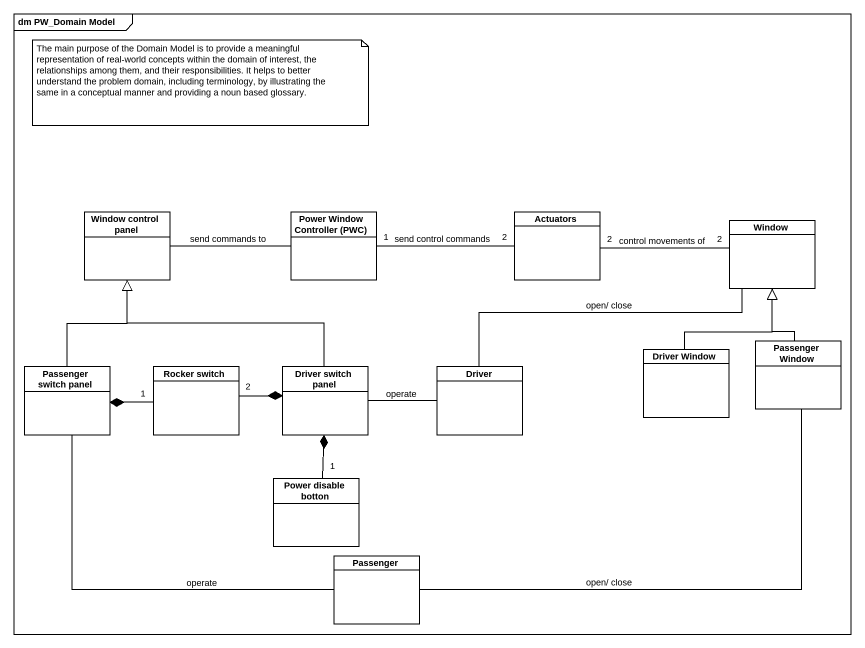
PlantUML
@startuml
mainframe dm PW_Domain Model
hide circle
hide empty members
class "Window control panel" as Window_control_panel
class "Power Window Controller (PWC)" as Power_Window_Controller_PWC
class Actuators
class Window
class "Passenger Window" as Passenger_Window
class "Passenger switch panel" as Passenger_switch_panel
class "Rocker switch" as Rocker_switch
class "Driver switch panel" as Driver_switch_panel
class Driver
class "Driver Window" as Driver_Window
class "Power disable botton" as Power_disable_botton
class Passenger
Window_control_panel -right- Power_Window_Controller_PWC : send commands to
Power_Window_Controller_PWC "1" -right- "2" Actuators : send control commands
Actuators "2" -right- "2" Window : control movements of
Passenger_Window -up-|> Window
Passenger_switch_panel -up-|> Window_control_panel
Rocker_switch "1" -left-* Passenger_switch_panel
Rocker_switch "2" -right-* Driver_switch_panel
Driver_switch_panel -up-|> Window_control_panel
Driver -right- Window : open/ close
Driver -left- Driver_switch_panel : operate
Driver_Window -up-|> Window
Power_disable_botton "1" -up-* Driver_switch_panel
Passenger -right- Passenger_Window : open/ close
Passenger -up- Passenger_switch_panel : operate
note as N1
  The main purpose of the Domain Model is to provide a meaningful representation of real-world concepts within the domain of interest, the relationships among them, and their responsibilities. It helps to better understand the problem domain, including terminology, by illustrating the same in a conceptual manner and providing a noun based glossary.
end note
@enduml
